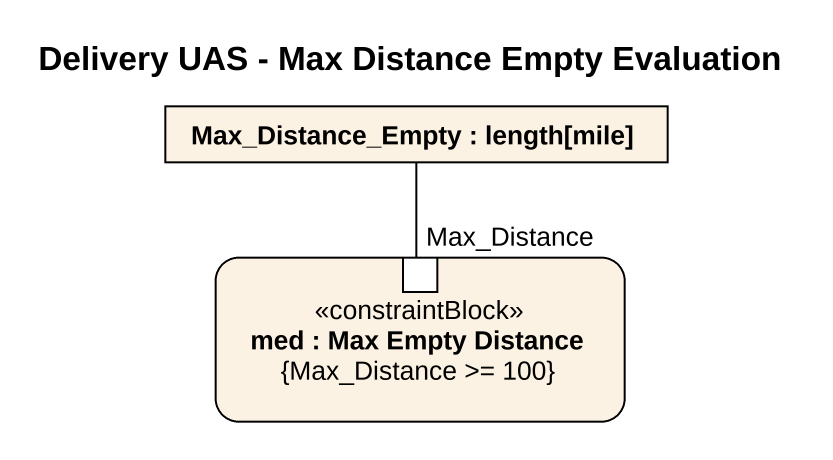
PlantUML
@startuml
title Delivery UAS - Max Distance Empty Evaluation
rectangle "Max_Distance_Empty : length[mile]" as Max_Distance_Empty
rectangle "med : Max Empty Distance\n{Max_Distance >= 100}" as med <<constraintBlock>> {
  port Max_Distance
}
Max_Distance -up- Max_Distance_Empty
@enduml
